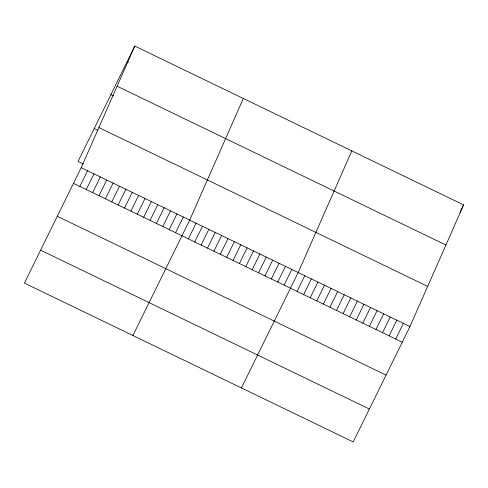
<?xml version="1.0" encoding="UTF-8"?>
<svg xmlns="http://www.w3.org/2000/svg" width="488" height="488" viewBox="0 0 488 488"><rect width="100%" height="100%" fill="white"/><g stroke="black" fill="none" stroke-linecap="round" stroke-linejoin="round"><path stroke-width="0.73" d="M81.191 167.689L134.804 46.061L463.6 204.899L409.981 326.527L353.196 441.939L24.4 283.101L81.191 167.689L409.981 326.527M243.311 98.478L189.692 220.106L132.901 335.518M351.811 150.896L298.192 272.524L241.401 387.936M134.804 46.061L78.019 161.473L83.125 163.938M79.855 186.446L87.572 170.769M86.242 189.533L93.952 173.856M92.622 192.614L100.339 176.937M99.003 195.7L106.719 180.023M105.39 198.781L113.1 183.104M111.77 201.867L119.481 186.19M118.151 204.948L125.867 189.271M124.538 208.034L132.248 192.357M130.918 211.115L138.629 195.438M137.299 214.201L145.015 198.524M143.679 217.282L151.396 201.605M150.066 220.362L157.776 204.692M156.447 223.449L164.163 207.772M162.827 226.53L170.544 210.859M169.214 229.616L176.924 213.939M175.595 232.697L183.305 217.026M188.362 238.864L196.072 223.187M194.743 241.95L202.453 226.273M201.123 245.031L208.84 229.354M207.504 248.118L215.22 232.441M213.89 251.198L221.601 235.521M220.271 254.285L227.987 238.608M226.652 257.365L234.368 241.688M233.038 260.452L240.749 244.775M239.419 263.532L247.135 247.855M245.799 266.619L253.516 250.942M252.186 269.699L259.897 254.022M258.567 272.78L266.277 257.109M264.947 275.866L272.664 260.189M271.334 278.947L279.044 263.276M277.715 282.034L285.425 266.356M284.095 285.114L291.812 269.443M297.052 291.379L304.768 275.702M303.627 294.551L311.344 278.88M310.203 297.729L317.92 282.052M316.779 300.907L324.496 285.23M323.355 304.085L331.071 288.408M329.931 307.263L337.647 291.586M336.513 310.435L344.223 294.764M343.088 313.613L350.799 297.936M349.664 316.791L357.375 301.114M356.24 319.969L363.95 304.292M362.816 323.147L370.526 307.471M369.392 326.32L377.102 310.642M375.967 329.498L383.678 313.821M382.543 332.676L390.254 316.999M389.119 335.854L396.829 320.177M395.695 339.026L403.405 323.355M459.91 212.402L463.6 204.899M127.093 61.738L128.368 62.354M117.114 86.199L445.904 245.037M110.898 94.648L113.454 95.88M98.881 127.551L427.677 286.395M94.214 128.558L98.045 130.406M73.475 183.366L402.271 342.204M57.279 216.275L386.075 375.12M40.595 250.185L369.385 409.029"/></g></svg>
